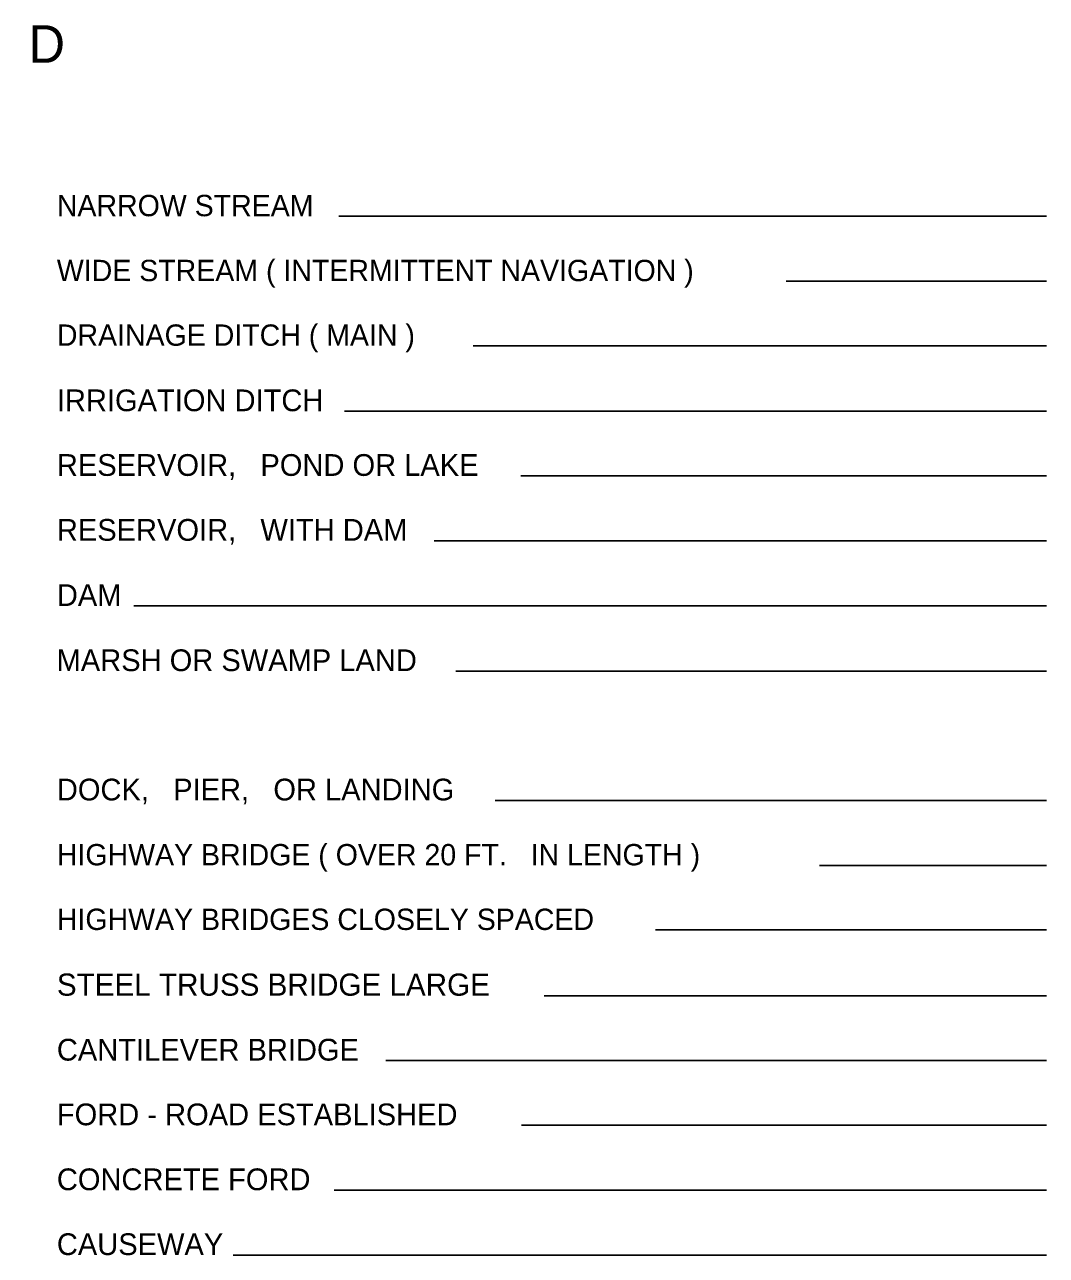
# Model space of a CAD drawing. Extents: x 2035620 to 2659331, y 15906548 to 16282978.
# Drawn here: x 2384656 to 2405020, y 16036557 to 16061085 of the extents above; entities that cross this region are included whole.
import ezdxf

# ---------------------------------------------------------------- set-up
doc = ezdxf.new("R2010")
doc.units = 0
doc.layers.add('L23', color=7, linetype='Continuous')

msp = doc.modelspace()

# ---------------------------------------------------------------- linework, layer by layer
at = {"layer": 'L23'}
for p, q in [((2390917, 16057267), (2405020, 16057267)), ((2399835, 16055973), (2405020, 16055973)), ((2393594, 16054685), (2405020, 16054685)), ((2391033, 16053381), (2405020, 16053381)), ((2394544, 16052092), (2405020, 16052092)), ((2392818, 16050799), (2405020, 16050799)), ((2386836, 16049500), (2405020, 16049500)), ((2393251, 16048201), (2405020, 16048201)), ((2394032, 16045624), (2405020, 16045624)), ((2400500, 16044330), (2405020, 16044330)), ((2397232, 16043042), (2405020, 16043042)), ((2395009, 16041732), (2405020, 16041732)), ((2391857, 16040439), (2405020, 16040439)), ((2394560, 16039150), (2405020, 16039150)), ((2390827, 16037856), (2405020, 16037856)), ((2388816, 16036563), (2405020, 16036563))]:
    msp.add_line(p, q, dxfattribs=at)

# ---------------------------------------------------------------- texts
for s, height, p in [('L  E  G  E  N  D', 749.98, (2378551, 16060324)), ('NARROW STREAM', 425.01, (2385299, 16057267)), ('WIDE STREAM ( INTERMITTENT NAVIGATION )', 425.01, (2385299, 16055973)), ('DRAINAGE DITCH ( MAIN )', 425.01, (2385299, 16054685)), ('IRRIGATION DITCH', 433.31, (2385299, 16053381)), ('RESERVOIR,   POND OR LAKE', 433.31, (2385299, 16052092)), ('RESERVOIR,   WITH DAM', 433.31, (2385299, 16050799)), ('DAM', 433.3, (2385299, 16049500)), ('MARSH OR SWAMP LAND', 433.31, (2385294, 16048201)), ('DOCK,   PIER,   OR LANDING', 433.31, (2385299, 16045624)), ('HIGHWAY BRIDGE ( OVER 20 FT.   IN LENGTH )', 425.01, (2385299, 16044330)), ('HIGHWAY BRIDGES CLOSELY SPACED', 425.01, (2385299, 16043042)), ('STEEL TRUSS BRIDGE LARGE', 441.61, (2385299, 16041732)), ('CANTILEVER BRIDGE', 433.31, (2385299, 16040439)), ('FORD - ROAD ESTABLISHED', 433.31, (2385299, 16039150)), ('CONCRETE FORD', 433.31, (2385299, 16037856)), ('CAUSEWAY', 433.3, (2385299, 16036563))]:
    msp.add_text(s, height=height, dxfattribs=at).set_placement(p)

doc.saveas('drawing.dxf')
